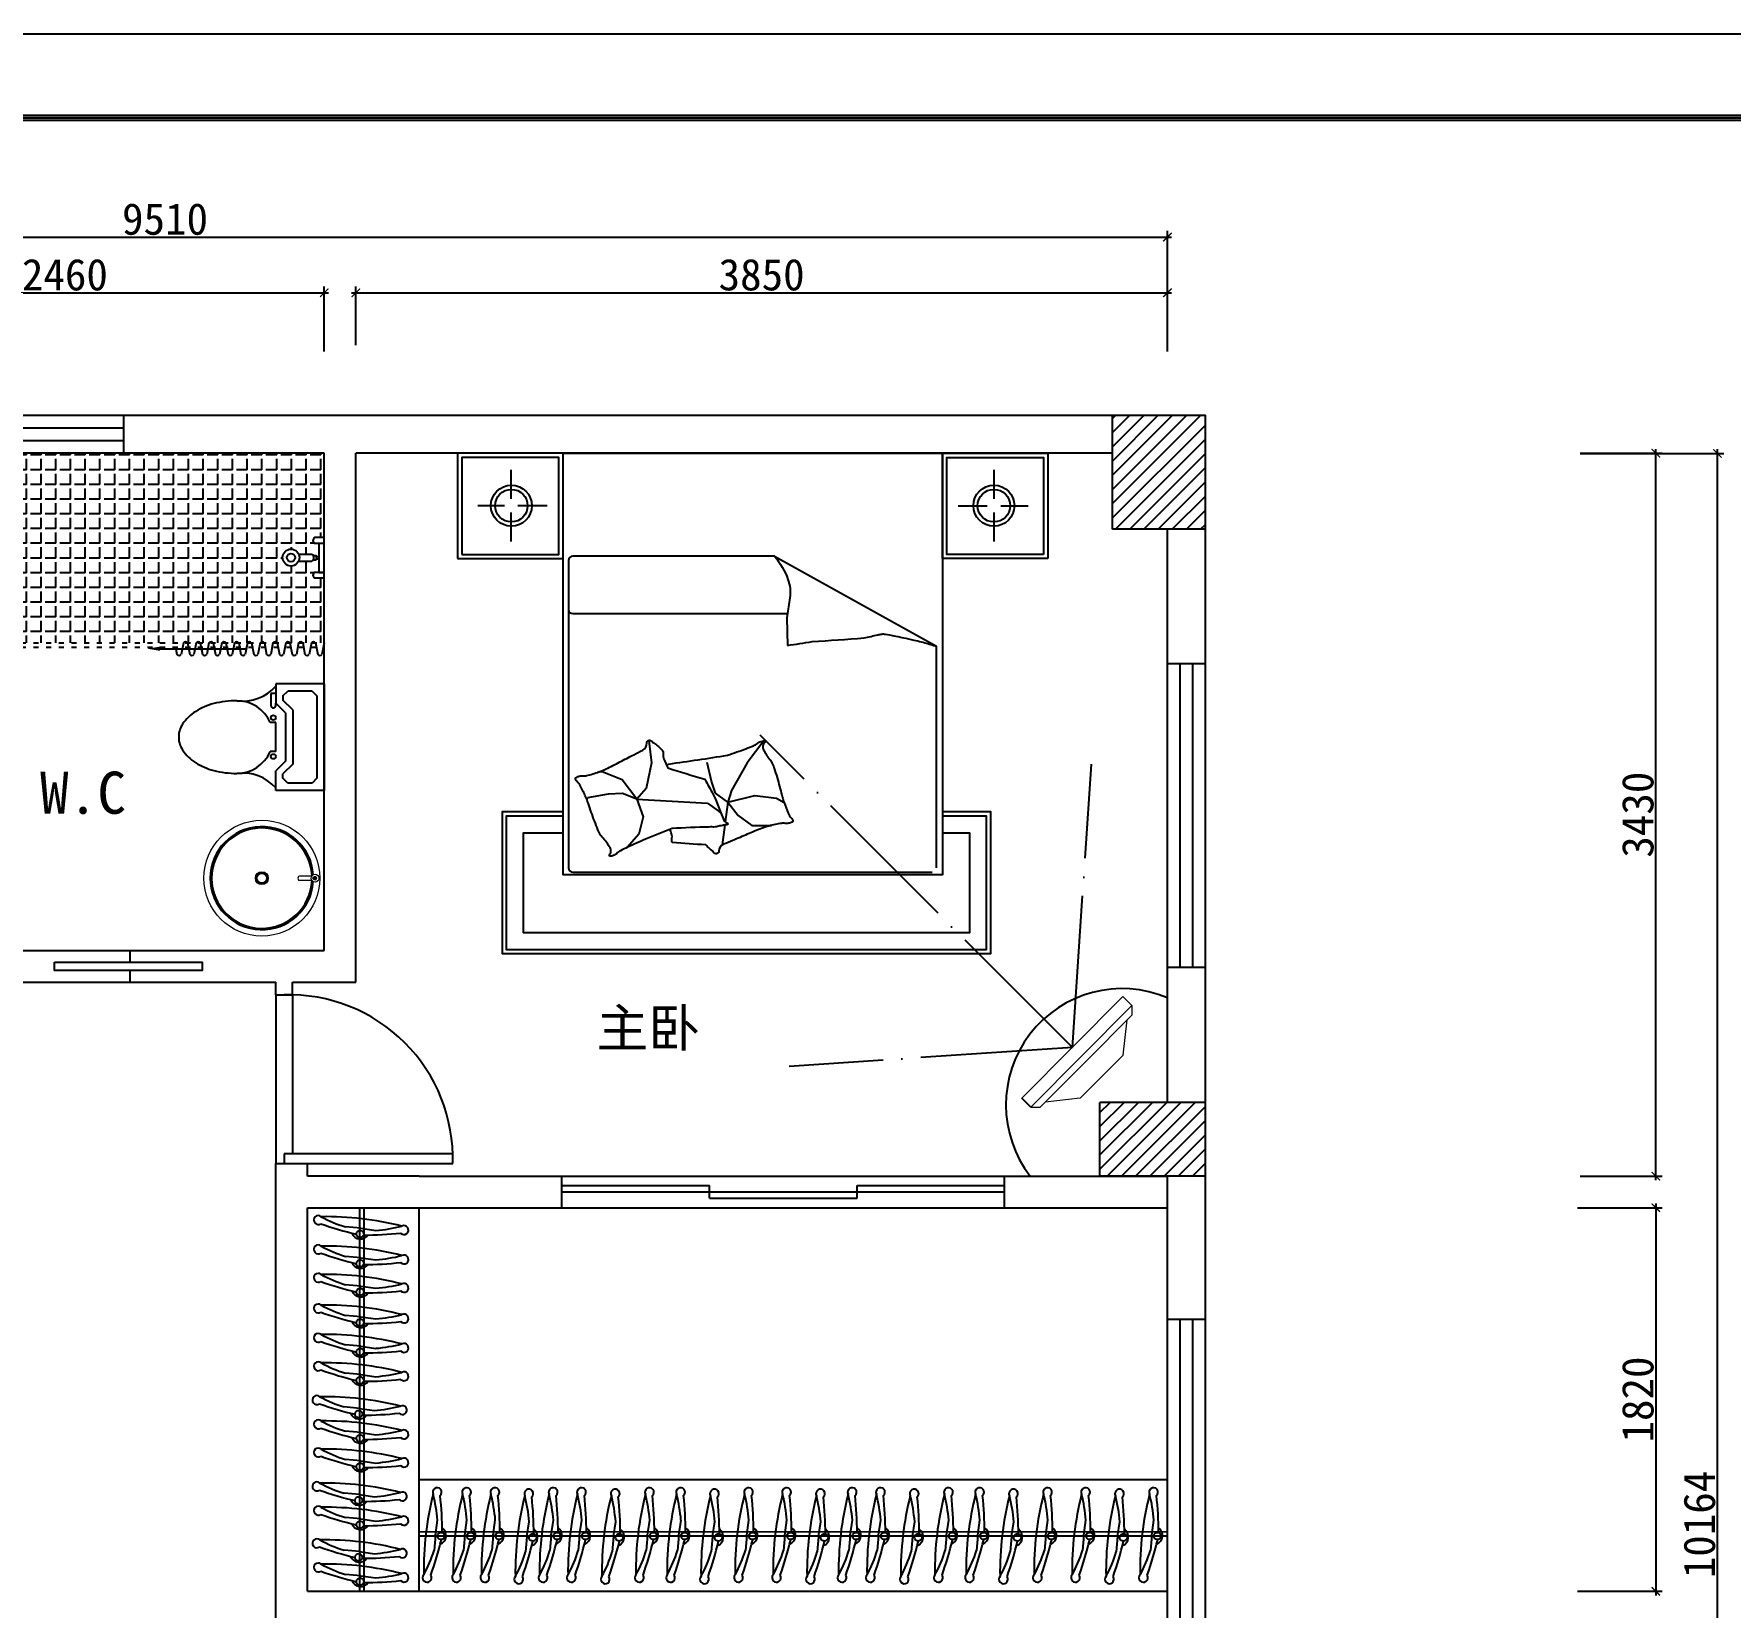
# Model space of a CAD drawing. Header units: millimetres. Extents: x 71641 to 191108, y -23091 to 29972.
# Drawn here: x 123531 to 131577, y 19679 to 27144 of the extents above; entities that cross this region are included whole.
import ezdxf

# ---------------------------------------------------------------- set-up
doc = ezdxf.new("R2010")
doc.units = ezdxf.units.MM
doc.linetypes.add('ACAD_ISO03W100', pattern=[30, 12, -18])
doc.linetypes.add('ACAD_ISO04W100', pattern=[30, 24, -3, 0, -3])
for name, color, linetype in [('00', 1, 'Continuous'), ('3', 5, 'Continuous'), ('LAYER1', 1, 'Continuous'), ('LAYER2', 80, 'Continuous'), ('LAYER5', 3, 'Continuous')]:
    doc.layers.add(name, color=color, linetype=linetype)
doc.layers.add('4', color=4, linetype='Continuous', lineweight=5)
doc.styles.add('50', font='SimSun.ttf', dxfattribs={"height": 150})
doc.styles.add('ATT', font='TXT')
doc.styles.get("Standard").update_dxf_attribs({"font": 'SimSun.ttf', "height": 150})
doc.dimstyles.new('50', dxfattribs={"dimscale": 0, "dimtxt": 150, "dimasz": 40, "dimexe": 30, "dimexo": 30, "dimgap": 10, "dimtad": 1, "dimdec": 0, "dimzin": 4, "dimdsep": 46, "dimtxsty": '50', "dimblk": 'ARCHTICK', "dimcen": 40, "dimdle": 20, "dimclrd": 8, "dimclre": 8, "dimclrt": 2, "dimadec": 0, "dimazin": 0, "dimtfac": 1, "dimtdec": 0, "dimtmove": 2, "dimatfit": 3, "dimldrblk": 'DOT', "dimfxl": 0, "dimtolj": 1, "dimtzin": 0, "dimlwd": -1, "dimarcsym": 0})

# ---------------------------------------------------------------- blocks, each defined once
blk = doc.blocks.new('_ARCHTICK')
at = {"color": 0, "linetype": 'ByBlock', "const_width": 0.15}
blk.add_lwpolyline([(-0.5, -0.5), (0.5, 0.5)], dxfattribs=at)
blk = doc.blocks.new('*D630')
at = {"color": 8}
blk.add_line((119377.7, 26179.9), (128927.7, 26179.9), dxfattribs=at)
at = {"color": 8, "lineweight": -2}
for p, q in [((119397.7, 25637.8), (119397.7, 26209.9)), ((128907.7, 25637.8), (128907.7, 26209.9))]:
    blk.add_line(p, q, dxfattribs=at)
at = {"layer": 'Defpoints', "color": 0}
for p in [(128907.7, 26179.9), (119397.7, 25607.8), (128907.7, 25607.8)]:
    blk.add_point(p, dxfattribs=at)
at = {"color": 8, "xscale": 40, "yscale": 40, "zscale": 40, "rotation": 180}
blk.add_blockref('_ARCHTICK', (119397.7, 26179.9), dxfattribs=at)
at = {"color": 8, "xscale": 40, "yscale": 40, "zscale": 40}
blk.add_blockref('_ARCHTICK', (128907.7, 26179.9), dxfattribs=at)
at = {"color": 2, "insert": (124152.7, 26264.9), "char_height": 150, "attachment_point": 5, "style": '50'}
blk.add_mtext('\\A1;9510', dxfattribs=at)
blk = doc.blocks.new('_Dot')
at = {"color": 0, "linetype": 'ByBlock', "lineweight": -2}
blk.add_line((-0.5, 0), (-1, 0), dxfattribs=at)
at = {"color": 0, "linetype": 'ByBlock', "const_width": 0.5}
blk.add_lwpolyline([(-0.25, 0, 1), (0.25, 0, 1)], format="xyb", close=True, dxfattribs=at)
blk = doc.blocks.new('DOT')
at = {"color": 0, "linetype": 'ByBlock'}
blk.add_line((-0.5, 0), (-1, 0), dxfattribs=at)
at = {"color": 0, "linetype": 'ByBlock', "const_width": 0.5}
blk.add_lwpolyline([(-0.25, 0, 1), (0.25, 0, 1)], format="xyb", close=True, dxfattribs=at)
blk = doc.blocks.new('*D625')
at = {"color": 8, "lineweight": -2}
for p, q in [((130865.3, 25153.3), (131546.8, 25153.3)), ((130865.3, 14989.1), (131546.8, 14989.1))]:
    blk.add_line(p, q, dxfattribs=at)
at = {"color": 8}
blk.add_line((131516.8, 14969.1), (131516.8, 25173.3), dxfattribs=at)
at = {"layer": 'Defpoints', "color": 0}
for p in [(130835.3, 25153.3), (131516.8, 25153.3), (130835.3, 14989.1)]:
    blk.add_point(p, dxfattribs=at)
at = {"color": 8, "xscale": 40, "yscale": 40, "zscale": 40}
for p, rotation in [((131516.8, 25153.3), 90), ((131516.8, 14989.1), 270)]:
    blk.add_blockref('_ARCHTICK', p, dxfattribs=dict(at, rotation=rotation))
at = {"color": 2, "insert": (131431.8, 20071.2), "char_height": 150, "attachment_point": 5, "rotation": 90, "style": '50'}
blk.add_mtext('\\A1;10164', dxfattribs=at)
blk = doc.blocks.new('*D618')
at = {"color": 8}
blk.add_line((122427.5, 25915.8), (124927.7, 25915.8), dxfattribs=at)
at = {"color": 8, "lineweight": -2}
for p, q in [((122447.5, 25637.8), (122447.5, 25945.8)), ((124907.7, 25637.8), (124907.7, 25945.8))]:
    blk.add_line(p, q, dxfattribs=at)
at = {"layer": 'Defpoints', "color": 0}
for p in [(124907.7, 25915.8), (122447.5, 25607.8), (124907.7, 25607.8)]:
    blk.add_point(p, dxfattribs=at)
at = {"color": 8, "xscale": 40, "yscale": 40, "zscale": 40, "rotation": 180}
blk.add_blockref('_ARCHTICK', (122447.5, 25915.8), dxfattribs=at)
at = {"color": 8, "xscale": 40, "yscale": 40, "zscale": 40}
blk.add_blockref('_ARCHTICK', (124907.7, 25915.8), dxfattribs=at)
at = {"color": 2, "insert": (123677.6, 26000.8), "char_height": 150, "attachment_point": 5, "style": '50'}
blk.add_mtext('\\A1;2460', dxfattribs=at)
blk = doc.blocks.new('*D619')
at = {"color": 8}
blk.add_line((125037.7, 25915.8), (128927.7, 25915.8), dxfattribs=at)
at = {"color": 8, "lineweight": -2}
for p, q in [((125057.7, 25667.8), (125057.7, 25945.8)), ((128907.7, 25637.8), (128907.7, 25945.8))]:
    blk.add_line(p, q, dxfattribs=at)
at = {"layer": 'Defpoints', "color": 0}
for p in [(128907.7, 25915.8), (125057.7, 25637.8), (128907.7, 25607.8)]:
    blk.add_point(p, dxfattribs=at)
at = {"color": 8, "xscale": 40, "yscale": 40, "zscale": 40, "rotation": 180}
blk.add_blockref('_ARCHTICK', (125057.7, 25915.8), dxfattribs=at)
at = {"color": 8, "xscale": 40, "yscale": 40, "zscale": 40}
blk.add_blockref('_ARCHTICK', (128907.7, 25915.8), dxfattribs=at)
at = {"color": 2, "insert": (126982.7, 26000.8), "char_height": 150, "attachment_point": 5, "style": '50'}
blk.add_mtext('\\A1;3850', dxfattribs=at)
blk = doc.blocks.new('*D620')
at = {"color": 8, "lineweight": -2}
for p, q in [((130865.3, 25154.3), (131254.7, 25154.3)), ((130865.3, 21724.3), (131254.7, 21724.3))]:
    blk.add_line(p, q, dxfattribs=at)
at = {"color": 8}
blk.add_line((131224.7, 21704.3), (131224.7, 25174.3), dxfattribs=at)
at = {"layer": 'Defpoints', "color": 0}
for p in [(130835.3, 25154.3), (131224.7, 25154.3), (130835.3, 21724.3)]:
    blk.add_point(p, dxfattribs=at)
at = {"color": 8, "xscale": 40, "yscale": 40, "zscale": 40}
for p, rotation in [((131224.7, 25154.3), 90), ((131224.7, 21724.3), 270)]:
    blk.add_blockref('_ARCHTICK', p, dxfattribs=dict(at, rotation=rotation))
at = {"color": 2, "insert": (131139.7, 23439.3), "char_height": 150, "attachment_point": 5, "rotation": 90, "style": '50'}
blk.add_mtext('\\A1;3430', dxfattribs=at)
blk = doc.blocks.new('ASDFGASDFASD')
at = {"color": 8}
for q in [(-121363.3, 35213.4), (-121346.4, 35070.1)]:
    blk.add_line((-121356.8, 35140.9), q, dxfattribs=at)
at = {"color": 8, "extrusion": (0, 0, -1)}
for centre, major_axis, start_param, end_param in [((-121396, 35342.8), (-15, -15), 0.064735, 4.519237), ((-119960.4, 35305.4), (-1441.4, -172.8), -0.130439, 0.135448), ((-121924.5, 35044.8), (-414.4, -414.4), 3.421088, 3.635136), ((-122981.9, 34765.1), (-1202.3, 1202.3), 2.01697, 2.120705), ((-121329.5, 35144.7), (-12.2, -12.2), 3.810164, 10.093349), ((-121350.6, 35142.2), (-31.6, -31.6), 2.742131, 4.878196), ((-123024.8, 35131.4), (-1202.3, 1202.3), 2.35803, 2.461765), ((-122152.1, 35140.9), (-571.9, 571.9), 2.443948, 2.59889), ((-121348.3, 34936.7), (-15, -15), 3.101091, 7.555592)]:
    blk.add_ellipse(centre, major_axis=major_axis, ratio=1, start_param=start_param, end_param=end_param, dxfattribs=at)
blk = doc.blocks.new('15PTOI12')
at = {"color": 0, "linetype": 'ByBlock'}
for p, q in [((0, -11), (0, 11)), ((0, 11), (10, 11)), ((10, 11), (10, 7)), ((1.5, 8.5), (2.5, 9.5)), ((1.5, -8.5), (1.5, 8.5)), ((2.5, 9.5), (7.5, 9.5)), ((6.5, 5.62132), (8.5, 7.62132)), ((7.5, 9.5), (8.5, 8.5)), ((8, 5), (10, 7)), ((8.5, 8.5), (8.5, 7.62132)), ((6.5, -5.62132), (6.5, 5.62132)), ((8, -5), (8, 5)), ((10, 3), (10, -3)), ((10, 3), (11.126136, 3)), ((10, -3), (11.126136, -3)), ((6.5, -5.62132), (8.5, -7.62132)), ((8, -5), (10, -7)), ((10, -6.5), (10, -7)), ((11, -9), (11, -6.5)), ((2.5, -9.5), (1.5, -8.5)), ((2.5, -9.5), (7.5, -9.5)), ((8.5, -8.5), (7.5, -9.5)), ((8.5, -8.5), (8.5, -7.62132)), ((10, -11), (10, -7)), ((10, -9), (11, -9)), ((0, -11), (10, -11))]:
    blk.add_line(p, q, dxfattribs=at)
blk.add_lwpolyline([(18, -7.5, 0.063415), (22.795427, -6.889337, 0.076468), (26.485281, -5.303301, 0.107136), (29.197945, -2.662065, 0.147373), (30, 0, 0.147373), (29.197945, 2.662065, 0.107136), (26.485281, 5.303301, 0.076468), (22.795427, 6.889337, 0.063415), (18, 7.5, 0.063415)], format="xyb", dxfattribs=at)
for centre in [(10.5, 4), (10.5, -4)]:
    blk.add_circle(centre, 0.5, dxfattribs=at)
for centre, radius, start, end in [((16.779412, 16.411765), 8.994964, 221.088993, 277.798917), ((18, 0), 7.5, 90, 156.421822), ((18, 0), 7.5, 203.578178, 270), ((10.5, -6.5), 0.5, 0, 180), ((16.779412, -16.411765), 8.994964, 82.201083, 138.911007)]:
    blk.add_arc(centre, radius, start, end, dxfattribs=at)
at = {"color": 0, "linetype": 'ByBlock', "style": 'ATT'}
for tag, p, flags in [('ITEM', (0, -21), 3), ('ROOM_NUMBER', (0, -30), 1)]:
    blk.add_attdef(tag, p, '', height=6, dxfattribs=dict(at, flags=flags))
blk = doc.blocks.new('gregerge')
at = {"layer": '3'}
blk.add_circle((124311.9, 23131.6), 24.4, dxfattribs=at)
for centre, radius, start, end in [((124311.9, 23131.6), 244.4, 3.76377, 356.23623), ((124311.9, 23131.6), 238.3, 2.93953, 357.36642), ((124564.7, 23131.6), 6.11, 204.14774, 155.85226)]:
    blk.add_arc(centre, radius, start, end, dxfattribs=at)
at = {"layer": '4'}
for p, q in [((124555.2, 23134.1), (124564.1, 23134.1)), ((124555.2, 23129.1), (124564.1, 23129.1))]:
    blk.add_line(p, q, dxfattribs=at)
for points in [[(124549.3, 23141.6), (124489.8, 23141.6)], [(124489.8, 23121.6), (124549.3, 23121.6)]]:
    blk.add_lwpolyline(points, dxfattribs=at)
for centre, radius in [((124311.9, 23131.6), 275), ((124311.9, 23131.6), 30.6), ((124564.7, 23131.6), 18.3)]:
    blk.add_circle(centre, radius, dxfattribs=at)
for centre, major_axis, ratio, start_param, end_param in [((124489.8, 23131.6), (0, 10), 0.70695, 0, 3.141593), ((124564.1, 23131.6), (2.59, 0), 0.965926, 4.712389, 7.853982)]:
    blk.add_ellipse(centre, major_axis=major_axis, ratio=ratio, start_param=start_param, end_param=end_param, dxfattribs=at)
blk.add_ellipse((124555.2, 23131.6), major_axis=(0, -2.5), ratio=0.965926, dxfattribs=at)
blk = doc.blocks.new('gergerg')
at = {"layer": 'LAYER2', "ltscale": 2}
for p, q in [((180366.4, 20329.5), (180366.4, 20266.6)), ((180399.4, 20329.5), (180399.4, 20266.6)), ((180285.9, 20208.7), (180285.9, 20254.6)), ((180313.5, 20208.7), (180313.5, 20254.6)), ((180372.9, 20260.4), (180372.9, 20248.4)), ((180377.5, 20245.9), (180377.5, 20235.4)), ((180388.3, 20245.9), (180388.3, 20235.4)), ((180392.9, 20260.4), (180392.9, 20248.4)), ((180450.3, 20208.7), (180450.3, 20254.6)), ((180478, 20208.7), (180478, 20254.6))]:
    blk.add_line(p, q, dxfattribs=at)
blk.add_lwpolyline([(180450.3, 20208.7), (180450.3, 20234.8), (180313.5, 20234.8), (180313.5, 20208.7)], close=True, dxfattribs=at)
for radius in [40, 20]:
    blk.add_circle((180383.5, 20366.2), radius, dxfattribs=at)
for centre, radius, start, end in [((180299.7, 20246.2), 16.1, 31.16226, 148.83774), ((180382.9, 20277.4), 19.7, 213.0372, 326.9628), ((180382.9, 20261.5), 16.5, 232.7982, 307.2018), ((180464.2, 20246.2), 16.1, 31.16226, 148.83774)]:
    blk.add_arc(centre, radius, start, end, dxfattribs=at)
blk = doc.blocks.new('ggre')
at = {"rotation": 180}
blk.add_blockref('gergerg', (234318.4, -5658), dxfattribs=at)
blk = doc.blocks.new('ege')
at = {"rotation": 270}
blk.add_blockref('ggre', (153146, 85117.6), dxfattribs=at)
blk = doc.blocks.new('gregerg')
at = {"color": 8, "linetype": 'ACAD_ISO04W100', "lineweight": -3, "ltscale": 30}
for q in [(126832.7, 23575.4), (125818, 22367.4), (127847.4, 22367.4)]:
    blk.add_line((126832.7, 21481.4), q, dxfattribs=at)
at = {"color": 3}
blk.add_line((126492.9, 21420.8), (126492.8, 21480.6), dxfattribs=at)
at = {"layer": '4', "color": 3}
for p, q in [((127172.6, 21482.3), (126492.8, 21480.6)), ((126492.9, 21420.8), (127172.8, 21422.5)), ((126492.9, 21420.8), (126525.1, 21388.8)), ((127172.8, 21422.5), (127140.8, 21390.4)), ((127172.8, 21422.5), (127172.6, 21482.3)), ((126832.9, 21389.6), (126525.1, 21388.8)), ((126689.4, 21284.9), (126556.9, 21388.9)), ((126832.9, 21389.6), (127140.8, 21390.4)), ((126977, 21285.6), (127109, 21390.3)), ((126689.4, 21284.9), (126977, 21285.6))]:
    blk.add_line(p, q, dxfattribs=at)
blk = doc.blocks.new('*D654')
at = {"color": 8, "lineweight": -2}
for p, q in [((130852.6, 21574.3), (131254.7, 21574.3)), ((130852.6, 19754.3), (131254.7, 19754.3))]:
    blk.add_line(p, q, dxfattribs=at)
at = {"color": 8}
blk.add_line((131224.7, 21594.3), (131224.7, 19734.3), dxfattribs=at)
at = {"layer": 'Defpoints', "color": 0}
for p in [(130822.6, 21574.3), (130822.6, 19754.3), (131224.7, 19754.3)]:
    blk.add_point(p, dxfattribs=at)
at = {"color": 8, "xscale": 40, "yscale": 40, "zscale": 40}
for p, rotation in [((131224.7, 21574.3), 90), ((131224.7, 19754.3), 270)]:
    blk.add_blockref('_ARCHTICK', p, dxfattribs=dict(at, rotation=rotation))
at = {"color": 2, "insert": (131139.7, 20664.3), "char_height": 150, "attachment_point": 5, "rotation": 90, "style": '50'}
blk.add_mtext('\\A1;1820', dxfattribs=at)

msp = doc.modelspace()

# ---------------------------------------------------------------- hatches: boundary and pattern name
h = msp.add_hatch()
h.set_pattern_fill('ANSI31', color=8, scale=15, style=0)
h.set_pattern_definition([(45, (28411.69, 46047.5), (-33.67596, 33.67596), [])])
h.paths.add_polyline_path([(119697.7, 25334.3), (119217.7, 25334.3), (119217.7, 24804.3), (119697.7, 24804.3)])
h.paths.add_polyline_path([(119217.7, 21664.3), (119697.7, 21664.3), (119697.7, 22084.3), (119217.7, 22084.3)])
h.paths.add_polyline_path([(129087.7, 21724.3), (129087.7, 22074.3), (128587.7, 22074.3), (128587.7, 21724.3)])
h.paths.add_polyline_path([(129087.7, 24794.3), (129087.7, 25334.3), (128647.7, 25334.3), (128647.7, 24794.3)])
h = msp.add_hatch()
h.set_pattern_fill('ANGLE', color=250, scale=10, angle=90, style=0)
h.set_pattern_definition([(90, (0, 0), (-69.85, 2e-14), [50.8, -19.05]), (180, (0, 0), (-2e-14, -69.85), [50.8, -19.05])])
h.paths.add_polyline_path([(124239.6, 24254.3, -0.485363), (124259.3, 24254.3), (124300.4, 24254.3, -0.485363), (124320.1, 24254.3), (124361.1, 24254.3, -0.485363), (124380.8, 24254.3), (124421.8, 24254.3, -0.485363), (124441.6, 24254.3), (124482.6, 24254.3, -0.485363), (124502.3, 24254.3), (124543.3, 24254.3, -0.485363), (124563, 24254.3), (124604, 24254.3, -0.485363), (124623.8, 24254.3), (124664.8, 24254.3, -0.485363), (124684.5, 24254.3), (124725.5, 24254.3, -0.485363), (124745.2, 24254.3), (124786.2, 24254.3, -0.485363), (124806, 24254.3), (124847, 24254.3, -0.485363), (124866.7, 24254.3), (124907.7, 24254.3), (124907.7, 24561.5), (124861.8, 24561.5, -0.563905), (124861.8, 24589.1), (124881.6, 24589.1), (124881.6, 24653.2), (124870.5, 24653.2, -0.079517), (124868, 24648.6), (124856, 24648.6, -0.116275), (124849.7, 24642), (124786.3, 24642, -0.800047), (124710.2, 24659.2, -0.813986), (124786.9, 24675.1), (124849.7, 24675.1, -0.116275), (124856, 24668.5), (124868, 24668.5, -0.079517), (124870.5, 24663.9), (124881.6, 24663.9), (124881.6, 24726), (124861.8, 24726, -0.563905), (124861.8, 24753.6), (124907.7, 24753.6), (124907.7, 25154.3), (123447.7, 25154.3), (123447.7, 24754.3), (123247.7, 24754.3), (123238.2, 24754.3), (123228.7, 24752.5), (123228.7, 24715.2), (123238.2, 24713.3, -0.485363), (123238.2, 24693.6), (123228.7, 24691.8), (123228.7, 24654.4), (123238.2, 24652.6, -0.485363), (123238.2, 24632.9), (123228.7, 24631), (123228.7, 24593.7), (123238.2, 24591.9, -0.485363), (123238.2, 24572.1), (123228.7, 24570.3), (123228.7, 24533), (123238.2, 24531.1, -0.485363), (123238.2, 24511.4), (123228.7, 24509.6), (123228.7, 24472.2), (123238.2, 24470.4, -0.485363), (123238.2, 24450.7), (123228.7, 24448.8), (123228.7, 24411.5), (123238.2, 24409.7, -0.485363), (123238.2, 24389.9), (123228.7, 24388.1), (123228.7, 24254.3)])

# ---------------------------------------------------------------- linework, layer by layer
at = {"color": 3, "lineweight": -2}
msp.add_line((134969, 26756.4), (115833.1, 26756.4), dxfattribs=at)
for p, q in [((119697.7, 25334.3), (129087.7, 25334.3)), ((123957.7, 25154.3), (123957.7, 25334.3)), ((128647.7, 24794.3), (128647.7, 25334.3)), ((129087.7, 18724.3), (129087.7, 25334.3)), ((124907.7, 25154.3), (123247.7, 25154.3)), ((124907.7, 22794.3), (124907.7, 25154.3)), ((128647.7, 25154.3), (125057.7, 25154.3)), ((125057.7, 22644.3), (125057.7, 25154.3)), ((129087.7, 24794.3), (128647.7, 24794.3)), ((128907.7, 22074.3), (128907.7, 24794.3)), ((129087.7, 24154.3), (128907.7, 24154.3)), ((126156.5, 23519.1), (126153.2, 23512.7)), ((123987.7, 22794.3), (124907.7, 22794.3)), ((129087.7, 22714.3), (128907.7, 22714.3)), ((123987.7, 22644.3), (124677.7, 22644.3)), ((124677.7, 22584.3), (124677.7, 22644.3)), ((124757.7, 22584.3), (124757.7, 22644.3)), ((124757.7, 22644.3), (125057.7, 22644.3)), ((128587.7, 21724.3), (128587.7, 22074.3)), ((129087.7, 22074.3), (128587.7, 22074.3)), ((129087.7, 21724.3), (128587.7, 21724.3)), ((128907.7, 19084.3), (128907.7, 21724.3)), ((129087.7, 21044.3), (128907.7, 21044.3))]:
    msp.add_line(p, q)
at = {"color": 3}
for p, q in [((123247.7, 25274.3), (123957.7, 25274.3)), ((123247.7, 25214.3), (123957.7, 25214.3)), ((128967.7, 22714.3), (128967.7, 24154.3)), ((129027.7, 22714.3), (129027.7, 24154.3)), ((125517.7, 21829.3), (124717.7, 21829.3)), ((124717.7, 21829.3), (124717.7, 21784.3)), ((125517.7, 21784.3), (125517.7, 21829.3)), ((124717.7, 21784.3), (125517.7, 21784.3)), ((125357.7, 19754.3), (125357.7, 21574.3)), ((125357.7, 20284.3), (128907.7, 20284.3))]:
    msp.add_line(p, q, dxfattribs=at)
at = {"color": 8}
for p, q in [((125794.8, 24937.6), (125794.8, 25074.8)), ((128085.4, 24937.6), (128085.4, 25074.8)), ((125762.7, 24905.5), (125637, 24905.5)), ((125794.8, 24736.1), (125794.8, 24873.3)), ((125965, 24905.5), (125827, 24905.5)), ((127915.3, 24905.5), (128053.3, 24905.5)), ((128085.4, 24736.1), (128085.4, 24873.3)), ((128117.5, 24905.5), (128247.1, 24905.5)), ((126066.5, 24645.8), (126066.5, 23186.5)), ((127044.2, 24665.8), (126086.5, 24665.8)), ((127044.2, 24665.8), (127812.2, 24238.4)), ((126086.5, 24393.2), (127105.9, 24393.2)), ((127812.2, 23186.5), (127812.2, 24238.4)), ((126447.2, 23789), (126461, 23685.9)), ((126993.8, 23788.9), (126914.6, 23684.9)), ((126461, 23685.9), (126435.2, 23563.8)), ((126744.6, 23598), (126724.8, 23686.9)), ((126914.6, 23684.9), (126839.5, 23554.5)), ((126227, 23642.9), (126202.9, 23639.5)), ((126321.6, 23605.1), (126227, 23642.9)), ((126390.4, 23512.2), (126321.6, 23605.1)), ((126764.4, 23540.7), (126744.6, 23598)), ((126254.6, 23536.3), (126156.5, 23519.1)), ((126323.4, 23539.7), (126254.6, 23536.3)), ((126390.4, 23512.2), (126323.4, 23539.7)), ((126435.2, 23563.8), (126390.4, 23512.2)), ((126390.4, 23512.2), (126421.4, 23429.7)), ((126390.4, 23512.2), (126726.2, 23493.3)), ((126821.7, 23499.2), (126764.4, 23540.7)), ((126821.7, 23499.2), (126809.9, 23405.1)), ((126839.5, 23554.5), (126821.7, 23499.2)), ((126821.7, 23499.2), (126950.2, 23530.8)), ((126821.7, 23499.2), (126871.1, 23436)), ((126950.2, 23530.8), (127052.9, 23517)), ((127052.9, 23517), (127089, 23497)), ((126421.4, 23429.7), (126400.8, 23347.2)), ((126726.2, 23493.3), (126776.1, 23457.2)), ((126776.1, 23457.2), (126788.1, 23448.6)), ((126871.1, 23436), (126936.3, 23388.6)), ((126400.8, 23347.2), (126347.2, 23284.7)), ((126808.1, 23390.4), (126796.2, 23295.8)), ((126936.3, 23388.6), (127029.2, 23388.6)), ((126086.5, 23166.5), (127792.2, 23166.5)), ((123287.7, 22794.3), (123987.7, 22794.3)), ((123287.7, 22644.3), (123987.7, 22644.3)), ((124677.7, 22584.3), (124677.7, 21784.3)), ((124757.7, 22584.3), (124757.7, 21829.3)), ((126035.3, 21724.3), (128135.3, 21724.3)), ((125077.2, 19754.3), (125077.5, 21574.3)), ((125097.2, 19754.3), (125097.5, 21574.3)), ((126035.3, 21574.3), (128135.3, 21574.3)), ((128907.7, 20035.5), (125357.7, 20036.1)), ((128907.7, 20015.5), (125357.7, 20016.1))]:
    msp.add_line(p, q, dxfattribs=at)
at = {"color": 0}
for p, q in [((123987.7, 22739.3), (123987.7, 22794.3)), ((123987.7, 22644.3), (123987.7, 22699.3)), ((124677.7, 22584.3), (124757.7, 22584.3)), ((124677.7, 21784.3), (124757.7, 21784.3)), ((124677.7, 19604.3), (124677.7, 21784.3)), ((124827.7, 21724.3), (124827.7, 21784.3)), ((125357.7, 21724.3), (124827.7, 21724.3)), ((125357.7, 21724.3), (126035.3, 21724.3)), ((126035.3, 21574.3), (126035.3, 21724.3)), ((128135.3, 21574.3), (128135.3, 21724.3)), ((128135.3, 21724.3), (128907.7, 21724.3)), ((124827.7, 21574.3), (125357.7, 21574.3)), ((124827.7, 19754.3), (124827.7, 21574.3)), ((125357.7, 21574.3), (126035.3, 21574.3)), ((128135.3, 21574.3), (128907.7, 21574.3)), ((124827.7, 19754.3), (128907.7, 19754.3))]:
    msp.add_line(p, q, dxfattribs=at)
at = {"color": 3, "lineweight": -3}
msp.add_line((128068.3, 22778.7), (125753.2, 22778.7), dxfattribs=at)
at = {"color": 4}
for p, q in [((126035.3, 21679.3), (126735.3, 21679.3)), ((126035.3, 21649.3), (128135.3, 21649.3)), ((126735.3, 21619.3), (126735.3, 21679.3)), ((127435.3, 21619.3), (127435.3, 21679.3)), ((127435.3, 21679.3), (128135.3, 21679.3)), ((126735.3, 21619.3), (127435.3, 21619.3))]:
    msp.add_line(p, q, dxfattribs=at)
at = {"color": 110}
for p, q in [((128967.7, 19604.3), (128967.7, 21044.3)), ((129027.7, 19604.3), (129027.7, 21044.3))]:
    msp.add_line(p, q, dxfattribs=at)
at = {"color": 3, "lineweight": -2}
for points in [[(115833.1, 26756.4), (134969, 26756.4), (134969, 13390.2), (115833.1, 13390.2)], [(115844, 26745.6), (134958.2, 26745.6), (134958.2, 13401.1), (115844, 13401.1)], [(115854.8, 26734.7), (134947.4, 26734.7), (134947.4, 13411.9), (115854.8, 13411.9)]]:
    msp.add_lwpolyline(points, close=True, dxfattribs=at)
at = {"color": 3}
for points in [[(125540.7, 24654.3), (126040.7, 24654.3), (126040.7, 25154.3), (125540.7, 25154.3)], [(128340.7, 24654.3), (127840.7, 24654.3), (127840.7, 25154.3), (128340.7, 25154.3)]]:
    msp.add_lwpolyline(points, close=True, dxfattribs=at)
at = {"color": 8}
for points in [[(125560.7, 24674.3), (126020.7, 24674.3), (126020.7, 25134.3), (125560.7, 25134.3)], [(128320.7, 24674.3), (127860.7, 24674.3), (127860.7, 25134.3), (128320.7, 25134.3)]]:
    msp.add_lwpolyline(points, close=True, dxfattribs=at)
at = {"color": 3}
msp.add_lwpolyline([(127440.5, 25154.3), (127840.7, 25154.3), (127840.7, 23154.3), (126040.7, 23154.3), (126040.7, 25154.3), (127840.7, 25154.3)], dxfattribs=at)
at = {"color": 8}
for points in [[(127044.2, 24665.8, -0.085272), (127107.5, 24555.7, -0.124044), (127116.7, 24468.2), (127103, 24372.8), (127104.8, 24242.6)], [(127104.8, 24242.6, 0.007867), (127222.4, 24260.4, 0.003783), (127469.1, 24278.5, 0.006616), (127534.1, 24292.8, -0.023828), (127552.3, 24296.2, -0.080713), (127571, 24295.7, -0.009591), (127723.6, 24263.7, -0.013133), (127757, 24255.1, -0.007859), (127812.2, 24238.4)], [(126530.1, 23676.8, 0.025626), (126541.7, 23679.7, 0.005196), (126821.1, 23721.3, 0.00456), (126908.6, 23752.5, 0.01125), (126943.7, 23766.2, 0.069394), (126962.5, 23777.4, -0.079756), (126979.1, 23786.7, -0.106399), (126993.8, 23788.9, -0.328642), (126997.8, 23785.5, -0.299547), (126995.4, 23779, 0.189917), (126989.9, 23770.1, 0.033518), (126988.7, 23759.9, 0.075627), (126989.2, 23755.3, 0.053489), (126992.2, 23747.5, 0.017838), (127004.3, 23725.5, 0.038394), (127021.5, 23701.2, -0.059529), (127031.9, 23685.1, -0.035943), (127042.5, 23658.9, -0.011245), (127068.1, 23572.5, -0.006203), (127078.4, 23533, 0.010783), (127084.5, 23510.2, 0.019485), (127089, 23497, 0.005062), (127108.6, 23446.8, 0.101392), (127125.3, 23421.5, -0.223768), (127130.2, 23408.1, -0.25558), (127127.1, 23403.5, -0.081563), (127111.4, 23398.4, -0.071805), (127094.3, 23398.2, 0.069985), (127076.7, 23398.2, 0.03546), (127017.2, 23385.2, 0.029432), (126948.2, 23360.4, 0.001554), (126914.8, 23346.1, -0.00152), (126880.7, 23331.4, -0.004735), (126845.5, 23316.8, 0.00382), (126801.7, 23298.7, 0.296001), (126779.8, 23266.4, -0.649774), (126758.4, 23257.4, -0.02319), (126753.9, 23262, 0.0288), (126750.2, 23265.7, 0.005727), (126743.6, 23271.5, -0.004358), (126735, 23279.1, -0.027528), (126718, 23295.9, -0.004152), (126559.4, 23307.3, -0.194121), (126556.6, 23324, 0.133719), (126555.4, 23348.1, 0.005779), (126548, 23370.1, 0.008882)]]:
    msp.add_lwpolyline(points, format="xyb", dxfattribs=at)
msp.add_lwpolyline([(126124.3, 23574.1, 0.101392), (126105.7, 23598, -0.223768), (126099.8, 23611.1, -0.25558), (126102.6, 23615.9, -0.081563), (126117.8, 23622.2, -0.071805), (126134.9, 23623.6, 0.069985), (126152.4, 23625, 0.03546), (126210.7, 23642.5, 0.029432), (126277.7, 23672.5, 0.001554), (126309.8, 23689.3, -0.00152), (126342.7, 23706.6, -0.004735), (126376.7, 23723.9, 0.00382), (126418.9, 23745.3, 0.296001), (126438.3, 23779.2, -0.649774), (126459, 23789.8, -0.02319), (126463.8, 23785.5, 0.0288), (126467.8, 23782.1, 0.005727), (126474.8, 23776.9, -0.004358), (126484, 23770, -0.027528), (126502.2, 23754.5, -0.046214), (126511.6, 23743.7, -0.194121), (126515.7, 23727.3, 0.133719), (126518.7, 23703.4, 0.011505), (126537.3, 23661.1, 0.002887), (126713.7, 23607.2, 0.012426), (126750.8, 23538.9, -0.033612), (126763.5, 23513), (126786.5, 23456.7), (126804.2, 23413.3, 0.224341), (126818.8, 23400, -0.722772), (126818.9, 23391.1, -0.103513), (126815.2, 23390.6, 0.053465), (126808, 23390.4, 0.030109), (126784.9, 23385.7, -0.031436), (126762.8, 23381.3, -0.05324), (126747.7, 23380.9, 0.05518), (126733.1, 23380.4, 0.008389), (126557.8, 23373.9, 0.0108), (126432, 23322.4, 0.00456), (126347.2, 23284.7, 0.01125), (126313.3, 23268.3, 0.069394), (126295.4, 23255.7, -0.079756), (126279.5, 23245.1, -0.106399), (126265, 23241.8, -0.328642), (126260.8, 23244.9, -0.299547), (126262.7, 23251.6, 0.189917), (126267.5, 23260.8, 0.033518), (126267.8, 23271.1, 0.075627), (126267, 23275.6, 0.053489), (126263.5, 23283.2, 0.017838), (126249.7, 23304.2, 0.038394), (126230.7, 23327.1, -0.059529), (126219.1, 23342.4, -0.035943), (126206.5, 23367.7, -0.011245), (126174.3, 23451.8, -0.006203), (126161, 23490.5, 0.010783), (126153.2, 23512.7, 0.019485), (126147.7, 23525.6, 0.005062)], format="xyb", close=True, dxfattribs=at)
at = {"color": 3, "lineweight": -3}
msp.add_lwpolyline([(128068.3, 23116.3), (128068.3, 22798.7), (128068.3, 22778.7), (125753.2, 22778.7), (125753.2, 23116.3)], dxfattribs=at)
at = {"color": 4}
msp.add_lwpolyline([(123628.7, 22739.3), (124328.7, 22739.3), (124328.7, 22699.3), (123628.7, 22699.3)], close=True, dxfattribs=at)
at = {"color": 191}
for centre in [(125795.6, 24905.5), (128084.6, 24905.5)]:
    msp.add_circle(centre, 97.3, dxfattribs=at)
at = {"color": 8}
for centre in [(125795.6, 24905.5), (128084.6, 24905.5)]:
    msp.add_circle(centre, 77.3, dxfattribs=at)
for centre, radius, start, end in [((126086.5, 24645.8), 20, 90, 180), ((126086.5, 24413.2), 20, 180, 270), ((126086.5, 23186.5), 20, 180, 270), ((124740.2, 21806.8), 777.8, 358.34239, 91.65761)]:
    msp.add_arc(centre, radius, start, end, dxfattribs=at)
at = {"color": 3}
msp.add_arc((128693.2, 22062.2), 551.7, 67.12362, 217.76115, dxfattribs=at)
at = {"layer": '00', "color": 8, "lineweight": -2}
msp.add_lwpolyline([(115445.5, 27144), (135356.6, 27144), (135356.6, 13002.6), (115445.5, 13002.6)], close=True, dxfattribs=at)
at = {"layer": 'LAYER1', "color": 3}
for points in [[(127840.7, 23453.8), (128068.3, 23453.8), (128068.3, 22778.7), (125753.2, 22778.7), (125753.2, 23453.8), (126040.7, 23453.8)], [(127840.7, 23433.8), (128048.3, 23433.8), (128048.3, 22798.7), (125773.2, 22798.7), (125773.2, 23433.8), (126040.7, 23433.8)], [(127840.7, 23353.8), (127968.3, 23353.8), (127968.3, 22878.7), (125853.2, 22878.7), (125853.2, 23353.8), (126040.7, 23353.8)]]:
    msp.add_lwpolyline(points, dxfattribs=at)
at = {"layer": 'LAYER2', "color": 4, "linetype": 'ACAD_ISO03W100', "ltscale": 2}
msp.add_line((123228.7, 24254.3), (124907.7, 24254.3), dxfattribs=at)
at = {"layer": 'LAYER2', "color": 8, "linetype": 'ACAD_ISO03W100', "ltscale": 2}
msp.add_line((123228.7, 24234.3), (124907.7, 24234.3), dxfattribs=at)
at = {"layer": 'LAYER5', "color": 5, "ltscale": 2}
for p, q in [((124128.2, 24226.7), (124538, 24226.7)), ((124203.9, 24226.7), (124209.3, 24199.1)), ((124239.6, 24254.3), (124229, 24199.1)), ((124259.3, 24254.3), (124270, 24199.1)), ((124300.4, 24254.3), (124289.7, 24199.1)), ((124320.1, 24254.3), (124330.7, 24199.1)), ((124325.4, 24226.7), (124330.7, 24199.1)), ((124361.1, 24254.3), (124350.5, 24199.1)), ((124380.8, 24254.3), (124391.5, 24199.1)), ((124421.8, 24254.3), (124411.2, 24199.1)), ((124441.6, 24254.3), (124452.2, 24199.1)), ((124482.6, 24254.3), (124471.9, 24199.1)), ((124502.3, 24254.3), (124512.9, 24199.1)), ((124543.3, 24254.3), (124532.7, 24199.1)), ((124543.3, 24254.3), (124538, 24226.7)), ((124563, 24254.3), (124573.7, 24199.1)), ((124563, 24254.3), (124573.7, 24199.1)), ((124604, 24254.3), (124593.4, 24199.1)), ((124623.8, 24254.3), (124634.4, 24199.1)), ((124664.8, 24254.3), (124654.1, 24199.1)), ((124684.5, 24254.3), (124695.1, 24199.1)), ((124725.5, 24254.3), (124714.9, 24199.1)), ((124745.2, 24254.3), (124755.9, 24199.1)), ((124786.2, 24254.3), (124775.6, 24199.1)), ((124806, 24254.3), (124816.6, 24199.1)), ((124847, 24254.3), (124836.3, 24199.1)), ((124866.7, 24254.3), (124877.3, 24199.1)), ((124907.7, 24254.3), (124897.1, 24199.1))]:
    msp.add_line(p, q, dxfattribs=at)
for centre, start, end in [((124249.5, 24246.6), 38.21957, 141.78043), ((124310.2, 24246.6), 38.21957, 141.78043), ((124371, 24246.6), 38.21957, 141.78043), ((124431.7, 24246.6), 38.21957, 141.78043), ((124492.4, 24246.6), 38.21957, 141.78043), ((124553.2, 24246.6), 38.21957, 141.78043), ((124553.2, 24246.6), 38.21957, 141.78043), ((124613.9, 24246.6), 38.21957, 141.78043), ((124674.6, 24246.6), 38.21957, 141.78043), ((124735.4, 24246.6), 38.21957, 141.78043), ((124796.1, 24246.6), 38.21957, 141.78043), ((124856.8, 24246.6), 38.21957, 141.78043), ((124219.1, 24206.9), 218.21957, 321.78043), ((124279.9, 24206.9), 218.21957, 321.78043), ((124340.6, 24206.9), 218.21957, 321.78043), ((124401.3, 24206.9), 218.21957, 321.78043), ((124462.1, 24206.9), 218.21957, 321.78043), ((124522.8, 24206.9), 218.21957, 321.78043), ((124583.5, 24206.9), 218.21957, 321.78043), ((124644.3, 24206.9), 218.21957, 321.78043), ((124705, 24206.9), 218.21957, 321.78043), ((124765.7, 24206.9), 218.21957, 321.78043), ((124826.5, 24206.9), 218.21957, 321.78043), ((124887.2, 24206.9), 218.21957, 321.78043)]:
    msp.add_arc(centre, 12.5, start, end, dxfattribs=at)
msp.add_solid([(124128.2, 24236.7), (124068.2, 24226.7), (124128.2, 24216.7)], dxfattribs=at)

# ---------------------------------------------------------------- block references
at = {"color": 0}
for name, p in [('ege', (-2371.6, -6523.5)), ('gregerge', (300, 6.4))]:
    msp.add_blockref(name, p, dxfattribs=at)
at = {"color": 0, "rotation": 45}
msp.add_blockref('gregerg', (53962.2, -82538.8), dxfattribs=at)
at = {"color": 4, "xscale": 23, "yscale": 23, "zscale": 23, "rotation": 180}
msp.add_blockref('15PTOI12', (124907.7, 23807.6), dxfattribs=at)
at = {"color": 1, "xscale": -1}
for p, rotation in [((160222.7, -99880.2), 89.99999999999999), ((160222.7, -100019.7), 89.99999999999999), ((160222.7, -100299.8), 89.99999999999999), ((160222.7, -100439.3), 89.99999999999999), ((160222.7, -100849.6), 89.99999999999999), ((246791.9, 55161.3), 180), ((246931.3, 55161.3), 180), ((247341.7, 55161.3), 180), ((248760.1, 55161.3), 180), ((160222.7, -101259.2), 89.99999999999999), ((160222.7, -101528.9), 89.99999999999999)]:
    msp.add_blockref('ASDFGASDFASD', p, dxfattribs=dict(at, rotation=rotation))
at = {"color": 0, "xscale": -1}
for p, rotation in [((160222.7, -100154.3), 89.99999999999999), ((160222.7, -100573.9), 89.99999999999999), ((160215.7, -100734.4), 89.99999999999999), ((160222.7, -100983.4), 89.99999999999999), ((160215.7, -101144), 89.99999999999999), ((247065.9, 55161.3), 180), ((247226.5, 55154.4), 180), ((247476.3, 55161.3), 180), ((247636.9, 55154.4), 180), ((247946.7, 55161.3), 180), ((248107.2, 55154.4), 180), ((248449.4, 55161.3), 180), ((248610, 55154.4), 180), ((248894.6, 55161.3), 180), ((249055.2, 55154.4), 180), ((249365, 55161.3), 180), ((249525.6, 55154.4), 180), ((249867.8, 55161.3), 180), ((250028.4, 55154.4), 180), ((160215.7, -101413.8), 89.99999999999999)]:
    msp.add_blockref('ASDFGASDFASD', p, dxfattribs=dict(at, rotation=rotation))
at = {"color": 3, "xscale": -1, "rotation": 180}
for p in [(247798.6, 55161.3), (248269, 55161.3), (249217, 55161.3), (249687.3, 55161.3), (250190.1, 55161.3)]:
    msp.add_blockref('ASDFGASDFASD', p, dxfattribs=at)

# ---------------------------------------------------------------- texts
at = {"color": 8, "insert": (123559.6, 23643.7), "char_height": 200, "width": 1348.118, "attachment_point": 1}
msp.add_mtext('{\\f宋体|b0|i0|c134|p2;\\C2;W.C}', dxfattribs=at)
at = {"insert": (126199.7, 22517.1, 0), "char_height": 180, "width": 1146.095, "attachment_point": 1}
msp.add_mtext('{\\fSimSun|b0|i0|c134|p2;\\C2;主卧}', dxfattribs=at)

# ---------------------------------------------------------------- dimensions: what is measured, and where the dimension line sits
for p1, p2, distance, picture, middle in [((119397.7, 25607.8), (128907.7, 25607.8), 572.1, '*D630', (124152.7, 26264.9)), ((130835.3, 14989.1), (130835.3, 25153.3), -681.6, '*D625', (131431.8, 20071.2)), ((130822.6, 21574.3), (130822.6, 19754.3), 402.1, '*D654', (131139.7, 20664.3))]:
    dim = msp.add_aligned_dim(p1=p1, p2=p2, distance=distance, dimstyle='50', override={"dimscale": 1, "dimldrblk": 'DOT'})
    dim.commit()
    dim.dimension.update_dxf_attribs({"geometry": picture, "text_midpoint": middle})
for base, p1, p2, picture, middle in [((124907.7, 25915.8), (122447.5, 25607.8), (124907.7, 25607.8), '*D618', (123677.6, 26000.8)), ((128907.7, 25915.8), (125057.7, 25637.8), (128907.7, 25607.8), '*D619', (126982.7, 26000.8))]:
    dim = msp.add_linear_dim(base=base, p1=p1, p2=p2, dimstyle='50', override={"dimscale": 1, "dimldrblk": 'DOT'})
    dim.commit()
    dim.dimension.update_dxf_attribs({"geometry": picture, "text_midpoint": middle})
dim = msp.add_linear_dim(base=(131224.7, 25154.3), p1=(130835.3, 21724.3), p2=(130835.3, 25154.3), angle=270, dimstyle='50', override={"dimscale": 1, "dimldrblk": 'DOT'})
dim.commit()
dim.dimension.update_dxf_attribs({"geometry": '*D620', "text_midpoint": (131139.7, 23439.3)})

doc.saveas('drawing.dxf')
